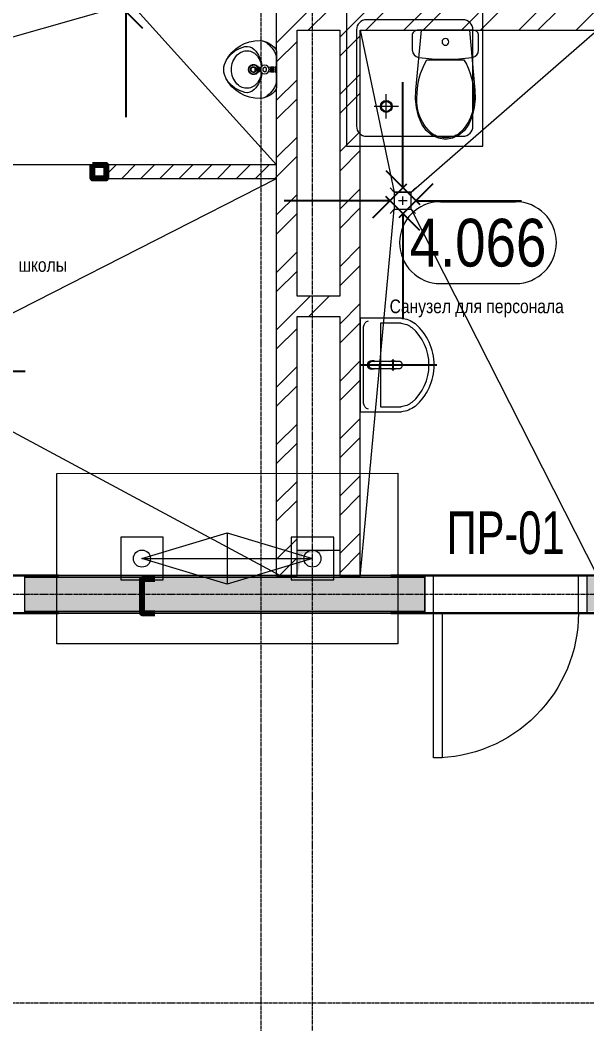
# Model space of a CAD drawing. Header units: millimetres. Extents: x -231292 to 573618, y -153144 to 564035.
# Drawn here: x 147714 to 151039, y 375381 to 381272 of the extents above; entities that cross this region are included whole.
import ezdxf
from ezdxf import colors
from ezdxf.entities.mleader import LeaderData, LeaderLine
from ezdxf.enums import TextEntityAlignment as Align
from ezdxf.math import Vec2, Vec3

# ---------------------------------------------------------------- set-up
doc = ezdxf.new("R2010")
doc.units = ezdxf.units.MM
doc.linetypes.add('CENTER2', pattern=[28.575, 19.05, -3.175, 3.175, -3.175])
doc.layers.get('0').update_dxf_attribs({"color": 250})
doc.layers.get('Defpoints').update_dxf_attribs({"color": 250})
for name, color, linetype, lineweight in [('АИ_Оборудование', 250, 'Continuous', 5), ('АИ_Сантехника', 250, 'Continuous', 0), ('АР_Area', 250, 'Continuous', 5), ('АР_Двери', 250, 'Continuous', 9), ('АР_Сантехника', 250, 'Continuous', 5), ('АР_Стены кирпич', 250, 'Continuous', 20), ('АР_Стены ПЕНОблок', 250, 'Continuous', 20), ('АР_Тонкая', 250, 'Continuous', 5), ('АР_Штриховка', 250, 'Continuous', 0), ('ВК_Шахты', 5, 'Continuous', 9), ('КМ_Фахверки', 250, 'Continuous', 80), ('РД_Воронки с кровли', 250, 'Continuous', 18), ('РД_Оси_100', 250, 'Continuous', 0), ('РД_Разуклонка к трапам', 124, 'Continuous', 0)]:
    doc.layers.add(name, color=color, linetype=linetype, lineweight=lineweight)
doc.layers.add('РД_Перемычка инж проемов', color=250, linetype='Continuous')
doc.layers.add('РД_Проем', color=250, linetype='Continuous', lineweight=0, plot=False)
doc.layers.add('РД_проем_инж перемыч_подсчет', color=250, linetype='Continuous', lineweight=30, plot=False)
doc.styles.add('Arial0', font='arial.ttf')
doc.styles.add('style1', font='ARIALN.TTF')
doc.styles.add('ккк', font='isocpeur.ttf', dxfattribs={"width": 0.85, "oblique": 15})
doc.dimstyles.new('scale_100', dxfattribs={"dimtxt": 200, "dimasz": 125, "dimexe": 60, "dimexo": 100, "dimgap": 30, "dimtad": 1, "dimdec": 0, "dimdsep": 46, "dimtxsty": 'style1', "dimblk": 'OBLIQUE', "dimcen": 150, "dimdle": 60, "dimclrd": 256, "dimclre": 256, "dimclrt": 256, "dimadec": 0, "dimazin": 0, "dimtfac": 1, "dimtdec": 0, "dimtmove": 1, "dimatfit": 3, "dimldrblk": 'OBLIQUE', "dimfxl": 1, "dimtolj": 1, "dimtzin": 0, "dimarcsym": 0})
pattern_1 = [(45, (50428.77, 366201.75), (-168.3798, 168.3798), []), (45, (50541.02, 366201.75), (-168.3798, 168.3798), [])]

# ---------------------------------------------------------------- blocks, each defined once
blk = doc.blocks.new('унитаз 640')
at = {"linetype": 'Continuous'}
for p, q in [((0, -173), (-108.9, -173)), ((108.9, -173), (0, -173))]:
    blk.add_line(p, q, dxfattribs=at)
at = {"linetype": 'Continuous', "flags": 128}
blk.add_lwpolyline([(165, 0, -0.414214), (195, -30), (195, -115.4, -0.375967), (156.2, -159.7, -0.066259), (-156.2, -159.7, -0.375967), (-195, -115.4), (-195, -30, -0.414214), (-165, 0)], format="xyb", close=True, dxfattribs=at)
blk.add_lwpolyline([(-141, 0), (-173.3, -350.4), (-174.9, -402.1), (-169.4, -453.4), (-157, -503.2), (-138, -550.1), (-112.4, -587.3), (-79.4, -615.8), (-41, -633.8), (0, -640), (41, -633.8), (79.4, -615.8), (112.4, -587.3), (138, -550.1), (157, -503.2), (169.4, -453.4), (174.9, -402.1), (173.3, -350.4), (141, 0)], dxfattribs=at)
at = {"linetype": 'Continuous'}
blk.add_circle((0, -68), 20, dxfattribs=at)
for centre, major_axis, start_param, end_param in [((258.1, -387.9), (0, 425.5), 1.041392, 1.594412), ((-258.1, -387.9), (0, 425.5), 4.688771, 5.241791), ((89.5, -412.3), (0, 257.1), 1.515065, 2.415654), ((-89.5, -412.3), (0, 257.1), 3.867528, 4.768116), ((0.8, -492.8), (0, 138.6), 2.509088, 3.135732), ((-0.8, -492.8), (0, 138.6), 3.147454, 3.774097)]:
    blk.add_ellipse(centre, major_axis=major_axis, ratio=0.999377, start_param=start_param, end_param=end_param, dxfattribs=at)
blk = doc.blocks.new('Раковина 550х435')
for points in [[(-321.9, -242.7, -0.459952), (-321.9, 242.7)], [(-302.8, -219.5, -0.458637), (-302.8, 219.5)]]:
    blk.add_lwpolyline(points, format="xyb")
for points in [[(-241.8, 275), (0, 275), (0, -275), (-241.8, -275)], [(-240.2, 245), (-120, 245), (-120, -245), (-240.2, -245)], [(0, -275), (0, 275)], [(-20, -224.7), (-20, 224.7)]]:
    blk.add_lwpolyline(points)
for centre, radius, start, end in [((-226.7, 122.1), 153.6, 95.62187, 128.26685), ((-226.7, 122.1), 123.6, 95.62187, 128.26685), ((-59.6, 221.7), 39.7, 4.35212, 73.11896), ((-193, 0), 27, 47.79455, 132.20545), ((-70, 0), 27, 227.79455, 132.20545), ((-193, 0), 27, 227.79455, 312.20545), ((-226.7, -122.1), 123.6, 231.73315, 264.37813), ((-59.6, -221.7), 39.7, 286.88104, 355.64788), ((-226.7, -122.1), 153.6, 231.73315, 264.37813)]:
    blk.add_arc(centre, radius, start, end)
blk.add_open_spline([(-232.3, 20), (-233.1, 20), (-233.9, 19.9), (-235.6, 19.6), (-236.4, 19.3), (-238, 18.6), (-238.8, 18.1), (-240.7, 16.8), (-241.7, 15.7), (-243.6, 13.4), (-244.4, 12.2), (-245.6, 9.4), (-246.1, 8), (-246.9, 5.2), (-247.1, 3.7), (-247.3, 1.6), (-247.3, 0.8), (-247.3, -0.6), (-247.3, -1.3), (-247.2, -2.7), (-247.1, -3.5), (-246.7, -5.9), (-246.3, -7.7), (-244.9, -11.1), (-244.1, -12.7), (-242.2, -15.3), (-241.2, -16.3), (-238.9, -18.1), (-237.7, -18.8), (-235.4, -19.6), (-234.4, -19.9), (-233.2, -20), (-233, -20), (-232.8, -20), (-232.7, -20), (-232.6, -20), (-232.5, -20), (-232.3, -20), (-232.3, -20), (-232.3, -20), (-232.3, -20), (-232.2, -20), (-232.2, -20), (-232.1, -20), (-232.1, -20), (-232, -20), (-231.9, -20), (-231.6, -20), (-231.4, -20), (-230.9, -20), (-230.6, -20), (-229.5, -20), (-228.8, -20), (-226.7, -20), (-225.2, -20), (-220.8, -20), (-217.9, -20), (-208.7, -20), (-202.4, -20), (-182.7, -20), (-168.5, -20), (-150.2, -20), (-147, -20), (-137.3, -20), (-130.6, -20), (-110.2, -20), (-95.8, -20), (-77.8, -20), (-74.7, -20), (-71.5, -20), (-71.2, -20), (-70.9, -20), (-70.8, -20), (-70.5, -20), (-70.4, -20), (-70.3, -20), (-70.2, -20), (-70.1, -20), (-70.1, -20), (-70, -20), (-70, -20), (-70, -20), (-70, -20), (-70, -20), (-70, -20), (-69.9, -20), (-69.9, -20), (-69.9, -20), (-69.8, -20), (-69.7, -20), (-69.7, -20), (-69.5, -20), (-69.3, -20), (-68.9, -20), (-68.6, -20), (-67.8, -19.9), (-67.2, -19.8), (-65.5, -19.5), (-64.3, -19.2), (-62, -18.4), (-60.9, -17.9), (-58.7, -16.6), (-57.7, -15.8), (-55.8, -14.1), (-54.9, -13.2), (-53.4, -11.2), (-52.7, -10.1), (-51.6, -7.9), (-51.1, -6.7), (-50.5, -4.4), (-50.2, -3.3), (-50, -1.5), (-50, -0.9), (-50, 0.1), (-50, 0.4), (-50, 1.2), (-50.1, 1.6), (-50.2, 2.7), (-50.3, 3.5), (-50.8, 5.7), (-51.3, 7.2), (-52.6, 10.1), (-53.5, 11.4), (-55.6, 13.9), (-56.8, 15.1), (-59.4, 17), (-60.8, 17.8), (-63.7, 19), (-65.2, 19.5), (-66.9, 19.8), (-67.1, 19.8), (-67.8, 19.9), (-68.3, 19.9), (-68.9, 20), (-69, 20), (-69.3, 20), (-69.5, 20), (-69.8, 20), (-69.9, 20), (-70, 20), (-70, 20), (-70, 20), (-70, 20), (-70.1, 20), (-70.1, 20), (-70.1, 20), (-70.2, 20), (-70.3, 20), (-70.4, 20), (-70.7, 20), (-70.8, 20), (-71.3, 20), (-71.7, 20), (-72.7, 20), (-73.4, 20), (-75.4, 20), (-76.7, 20), (-80.7, 20), (-83.4, 20), (-91.3, 20), (-96.4, 20), (-111.7, 20), (-121.5, 20), (-149.9, 20), (-167.5, 20), (-201.6, 20), (-217.8, 20), (-232.3, 20)], degree=3, knots=[0, 0, 0, 0, 0.153365, 0.153365, 0.30673, 0.30673, 0.460095, 0.460095, 0.703256, 0.703256, 0.946417, 0.946417, 1.189578, 1.189578, 1.432739, 1.432739, 1.565545, 1.565545, 1.691125, 1.691125, 1.816705, 1.816705, 2.111192, 2.111192, 2.405679, 2.405679, 2.645118, 2.645118, 2.884557, 2.884557, 3.077844, 3.077844, 3.107789, 3.107789, 3.118001, 3.118001, 3.138423, 3.138423, 3.141442, 3.141442, 3.141976, 3.141976, 3.142511, 3.142511, 3.143579, 3.143579, 3.145716, 3.145716, 3.14999, 3.14999, 3.158538, 3.158538, 3.175635, 3.175635, 3.209827, 3.209827, 3.278213, 3.278213, 3.414983, 3.414983, 3.688524, 3.688524, 3.745517, 3.745517, 3.859502, 3.859502, 4.087472, 4.087472, 4.133346, 4.133346, 4.136438, 4.136438, 4.138418, 4.138418, 4.140015, 4.140015, 4.140937, 4.140937, 4.141313, 4.141313, 4.141684, 4.141684, 4.142394, 4.142394, 4.143815, 4.143815, 4.146658, 4.146658, 4.152342, 4.152342, 4.163711, 4.163711, 4.186448, 4.186448, 4.231923, 4.231923, 4.322872, 4.322872, 4.504772, 4.504772, 4.686671, 4.686671, 4.86857, 4.86857, 5.05047, 5.05047, 5.232369, 5.232369, 5.414268, 5.414268, 5.596168, 5.596168, 5.695139, 5.695139, 5.756437, 5.756437, 5.817734, 5.817734, 5.940329, 5.940329, 6.172478, 6.172478, 6.404627, 6.404627, 6.636776, 6.636776, 6.868925, 6.868925, 7.101074, 7.101074, 7.139346, 7.139346, 7.215891, 7.215891, 7.233819, 7.233819, 7.269676, 7.269676, 7.283061, 7.283061, 7.283218, 7.283218, 7.283375, 7.283375, 7.28369, 7.28369, 7.28432, 7.28432, 7.285579, 7.285579, 7.288098, 7.288098, 7.293136, 7.293136, 7.303211, 7.303211, 7.323361, 7.323361, 7.363661, 7.363661, 7.444261, 7.444261, 7.605462, 7.605462, 7.927863, 7.927863, 8.283185, 8.283185, 8.283185, 8.283185])
at = {"layer": 'Defpoints'}
blk.add_line((-193, -32.4), (-193, 32.4), dxfattribs=at)
blk.add_lwpolyline([(0, 0), (-450, 0)], dxfattribs=at)
blk = doc.blocks.new('otv')
at = {"linetype": 'Continuous'}
blk.add_lwpolyline([(0, -1), (0, 0), (1, 0), (1, -1)], close=True, dxfattribs=at)
blk.add_solid([(0, -1), (0, 0), (0.135, -0.137), (1, 0)], dxfattribs=at)
blk = doc.blocks.new('Ф_блок 80')
at = {"layer": 'КМ_Фахверки'}
blk.add_lwpolyline([(0, 0), (80, 0), (80, -80), (0, -80)], close=True, dxfattribs=at)
at = {"layer": 'КМ_Фахверки', "lineweight": 5}
blk.add_lwpolyline([(6, -6), (74, -6), (74, -74), (6, -74)], close=True, dxfattribs=at)
blk = doc.blocks.new('Ф_пеноблок 200')
at = {"layer": 'КМ_Фахверки'}
blk.add_lwpolyline([(0, -75), (0, 0), (200, 0), (200, -75)], dxfattribs=at)
blk = doc.blocks.new('СОШ_2200_АР_ОСИ_М100_28.05.24')
at = {"layer": 'РД_Оси_100', "linetype": 'CENTER2'}
for p, q in [((119910, 11700), (94200, 11700)), ((119910, 9300), (94200, 9300))]:
    blk.add_line(p, q, dxfattribs=at)
for points in [[(98700, -6194.98), (98700, 139538.679), (98550, 139938.679)], [(99000, -6195.83), (99000, 139538.679), (99150, 139938.679)]]:
    blk.add_lwpolyline(points, dxfattribs=at)
blk = doc.blocks.new('A$Cd58bfb5e')
at = {"layer": 'РД_Воронки с кровли', "lineweight": 0, "ltscale": 2}
for p, q in [((-500, -0.3), (0, 149.7)), ((0, -150.3), (0, 149.8)), ((0, 149.7), (500, 0.3)), ((500, 0.3), (-500, -0.3)), ((500, 0.3), (0, -150.3)), ((0, -150.3), (-500, -0.3))]:
    blk.add_line(p, q, dxfattribs=at)
at = {"layer": 'РД_Воронки с кровли'}
for points in [[(1000, 500.3), (1000, -499.7), (-1000, -500.3), (-1000, 499.7)], [(625, -125.3), (625, 124.7), (375, 124.7), (375, -125.3)]]:
    blk.add_lwpolyline(points, close=True, dxfattribs=at)
at = {"layer": 'РД_Воронки с кровли', "linetype": 'Continuous', "lineweight": 0}
blk.add_lwpolyline([(-625, -125.3), (-375, -125.3), (-375, 124.7), (-625, 124.7)], close=True, dxfattribs=at)
at = {"layer": 'РД_Воронки с кровли', "lineweight": 0}
for centre in [(-500, 0.3), (500, 0.3)]:
    blk.add_circle(centre, 50, dxfattribs=at)
blk = doc.blocks.new('воронки с кровли')
at = {"layer": 'РД_Воронки с кровли', "lineweight": 70, "rotation": 180}
blk.add_blockref('A$Cd58bfb5e', (-132950.8, 204182.8), dxfattribs=at)
blk = doc.blocks.new('800х800')
at = {"lineweight": 0}
for p, q in [((566.7, 637.7), (566.7, 495.6)), ((495.6, 566.7), (637.7, 566.7))]:
    blk.add_line(p, q, dxfattribs=at)
blk.add_lwpolyline([(0, 0), (800, 0), (800, 800), (0, 800)], close=True)
blk.add_lwpolyline([(116.7, 58.3), (683.3, 58.3, 0.414214), (741.7, 116.7), (741.7, 683.3, 0.414214), (683.3, 741.7), (116.7, 741.7, 0.414214), (58.3, 683.3), (58.3, 116.7, 0.414214)], format="xyb", close=True)
for radius in [35, 29.2]:
    blk.add_circle((566.7, 566.7), radius)
blk = doc.blocks.new('_Oblique')
at = {"color": 0, "linetype": 'ByBlock', "lineweight": -2}
blk.add_line((-0.5, -0.5), (0.5, 0.5), dxfattribs=at)
blk = doc.blocks.new('A$Cd7e03b91')
at = {"layer": 'РД_Разуклонка к трапам', "lineweight": 0}
for p, q in [((-100, 100), (-150, 150)), ((100, 100), (150, 150)), ((-50, 0), (50, 0)), ((0, -50), (0, 50)), ((-100, -100), (-150, -150)), ((100, -100), (150, -150))]:
    blk.add_line(p, q, dxfattribs=at)
blk.add_lwpolyline([(-100, 100), (100, 100), (100, -100), (-100, -100), (-100, 100)], dxfattribs=at)
blk.add_lwpolyline([(-100, 100), (100, 100), (100, -100), (-100, -100), (-100, 100)], dxfattribs=at)
blk = doc.blocks.new('Писуар1')
at = {"ltscale": 0.1}
for p, q in [((-116.9, 5), (-123.9, 5)), ((-100.9, 9.5), (-100.9, -9.5)), ((-22.6, 1), (-32.4, 1)), ((-116.9, -5), (-123.9, -5)), ((-22.6, -1), (-32.4, -1))]:
    blk.add_line(p, q, dxfattribs=at)
for points in [[(-86.2, 20.3, 0.159683), (-131.4, 117.6, 0.266446), (-186.3, 134.5, 0.202526), (-293.8, 57.4, 0.138117), (-310, 0, 0.138117), (-293.8, -57.4, 0.202526), (-186.3, -134.5, 0.266446), (-131.4, -117.6, 0.159683), (-86.2, -20.3)], [(0, 74, 0.134165), (-52.8, 152.9, 0.117498), (-81.6, 167.8, 0.055999), (-97.1, 169.9, 0.287965), (-298, 50)], [(-81.6, -167.8, 0.218246), (0, -110), (0, -13.4), (0, 13.4), (0, 110, 0.218246), (-81.6, 167.8)], [(-88.3, 18.5, 0.122001), (-112.2, 78, 0.470926), (-230.9, 85.8, 0.19139), (-265, 0, 0.19139), (-230.9, -85.8, 0.470926), (-112.2, -78, 0.122001), (-88.3, -18.5)], [(-120.9, 5, 0.843039), (-150, 0, 0.843039), (-120.9, -5)], [(-110.9, -8.5), (-116.9, -8.5), (-116.9, 9.5), (-110.9, 9.5, -0.414214), (-108.9, 11.5), (-102.9, 11.5, -0.414214), (-100.9, 9.5), (-94.2, 9.5)], [(-94.2, -9.5), (-100.9, -9.5, -0.414214), (-102.9, -11.5), (-108.9, -11.5, -0.414214), (-110.9, -9.5), (-110.9, 9.5)], [(-47.8, 13.5, 0.329102), (-42.3, 11.3, -0.121143), (-9, 11.5)], [(-298, -50, 0.287965), (-97.1, -169.9, 0.055999), (-81.6, -167.8, 0.117498), (-52.8, -152.9, 0.134165), (0, -74)], [(-9, -11.5, -0.121143), (-42.3, -11.3, 0.329102), (-47.8, -13.5)]]:
    blk.add_lwpolyline(points, format="xyb", dxfattribs=at)
for points in [[(-126.4, -10), (-123.9, -10), (-123.9, 10), (-126.4, 10)], [(-58.7, -6.5), (-70, -13), (-81.2, -6.5), (-81.2, 6.5), (-70, 13), (-58.7, 6.5)], [(-18.5, -5.2), (-27.5, -10.4), (-36.5, -5.2), (-36.5, 5.2), (-27.5, 10.4), (-18.5, 5.2)]]:
    blk.add_lwpolyline(points, close=True, dxfattribs=at)
for points in [[(-102.6, 5.5, 0.067174), (-102.9, 7.5, 0.079584), (-103.6, 9, 0.107132), (-104.7, 10.1, 0.140396), (-105.9, 10.5, 0.140396), (-107.1, 10.1, 0.107132), (-108.2, 9, 0.079584), (-108.9, 7.5, 0.067174), (-109.2, 5.5, 0.067174), (-108.9, 3.5, 0.079584), (-108.2, 2, 0.107132), (-107.1, 0.8, 0.140396), (-105.9, 0.5, 0.140396), (-104.7, 0.8, 0.107132), (-103.6, 2, 0.079584), (-102.9, 3.5, 0.067174)], [(-102.6, -5.7, 0.067174), (-102.9, -3.8, 0.079584), (-103.6, -2.2, 0.107132), (-104.7, -1.1, 0.140396), (-105.9, -0.8, 0.140396), (-107.1, -1.1, 0.107132), (-108.2, -2.2, 0.079584), (-108.9, -3.8, 0.067174), (-109.2, -5.7, 0.067174), (-108.9, -7.7, 0.079584), (-108.2, -9.3, 0.107132), (-107.1, -10.4, 0.140396), (-105.9, -10.7, 0.140396), (-104.7, -10.4, 0.107132), (-103.6, -9.3, 0.079584), (-102.9, -7.7, 0.067174)]]:
    blk.add_lwpolyline(points, format="xyb", close=True, dxfattribs=at)
blk.add_lwpolyline([(0, -23), (-9, -11.5), (-9, 11.5), (0, 23)], dxfattribs=at)
for centre, radius in [((-70, 0), 26), ((-70, 0), 11.2), ((-27.5, 0), 11.5), ((-27.5, 0), 9), ((-27.5, 0), 5)]:
    blk.add_circle(centre, radius, dxfattribs=at)
for radius, start, end in [(30, 22.54031, 337.45969), (27, 23.91744, 336.08256), (17, 17.10464, 342.89536)]:
    blk.add_arc((-135, 0), radius, start, end, dxfattribs=at)
blk = doc.blocks.new('MOK-МаркаПом_овал_ареал')
for p, q in [((-2.75, 3), (2.75, 3)), ((-2.75, -3), (2.75, -3))]:
    blk.add_line(p, q)
for centre, radius, start, end in [((-2.75, 0), 3, 90, 270), ((2.75, 0), 3, 270, 90), ((-3.75, 0), 3.5, 0, 0.00095)]:
    blk.add_arc(centre, radius, start, end)
at = {"color": 0, "style": 'style1'}
blk.add_attdef('АР-ПОМЕЩЕНИЕ:НОМЕР', text='', height=3.5, dxfattribs=at).set_placement((0, 0), align=Align.MIDDLE)
at = {"layer": 'Defpoints', "color": 2, "style": 'style1'}
blk.add_attdef('АР-ПОМЕЩЕНИЕ:НАИМЕНОВАНИЕ', text='', height=1, dxfattribs=at).set_placement((-0.094, -4.814), align=Align.MIDDLE)
blk = doc.blocks.new('MOK-МаркаПеремычки')
at = {"color": 0, "style": 'ккк', "oblique": 15, "width": 0.85}
blk.add_attdef('АР-ПРОЕМ:ПЕРЕМЫЧКА', text='', height=2.5, dxfattribs=at).set_placement((0, 0), align=Align.MIDDLE)

msp = doc.modelspace()

# ---------------------------------------------------------------- hatches: boundary and pattern name
at = {"layer": 'АР_Штриховка', "linetype": 'Continuous', "lineweight": 0}
h = msp.add_hatch(dxfattribs=at)
h.set_pattern_fill('ANSI32', color=256, scale=25, style=0)
h.set_pattern_definition([(45, (50428.77, 366201.75), (-168.3798, 168.3798), []), (45, (50541.02, 366201.75), (-168.3798, 168.3798), [])])
h.paths.add_polyline_path([(149218.768, 381331.938), (149308.768, 381291.938), (149338.768, 381331.938), (149338.768, 382981.752), (149298.768, 383011.752), (149218.768, 382981.752)], flags=0)
h.paths.add_polyline_path([(149218.767, 378011.753), (149338.767, 378011.753), (149338.767, 379531.573), (149308.767, 379611.573), (149218.767, 379651.573)], flags=0)
h.paths.add_polyline_path([(149218.767, 379651.573), (149308.767, 379611.573), (149338.767, 379651.573), (149338.768, 381211.938), (149308.768, 381291.938), (149218.768, 381331.938)], flags=0)
h = msp.add_hatch(dxfattribs=at)
h.set_pattern_fill('ANSI32', color=256, scale=25, style=0)
h.set_pattern_definition([(45, (50428.77, 366201.75), (-168.3798, 168.3798), []), (45, (50541.02, 366201.75), (-168.3798, 168.3798), [])])
h.paths.add_polyline_path([(149588.767, 381331.938), (149648.767, 381271.938), (149708.767, 381331.938), (149708.767, 382091.749), (149678.767, 382171.749), (149588.767, 382211.749)], flags=0)
h.paths.add_polyline_path([(149588.767, 382211.749), (149678.767, 382171.749), (149708.767, 382211.749), (149708.767, 382491.753), (149588.767, 382491.753)], flags=0)
h.paths.add_polyline_path([(149588.766, 378011.753), (149708.766, 378011.752), (149708.766, 379651.573), (149618.766, 379611.573), (149588.766, 379531.573)], flags=0)
h.paths.add_polyline_path([(149588.766, 379651.573), (149618.766, 379611.573), (149708.766, 379651.573), (149708.767, 381211.938), (149648.767, 381271.938), (149588.767, 381211.938)], flags=0)
h = msp.add_hatch(dxfattribs=at)
h.set_pattern_fill('ANSI32', color=256, scale=25, style=0)
h.set_pattern_definition(pattern_1)
h.paths.add_polyline_path([(150428.768, 381211.938), (150388.768, 381301.938), (150308.768, 381331.938), (149708.767, 381331.938), (149648.767, 381271.938), (149708.767, 381211.938)], flags=0)
h.paths.add_polyline_path([(152628.768, 381211.938), (152628.768, 381331.938), (151218.768, 381331.938), (151178.768, 381241.938), (151218.768, 381211.938)], flags=0)
h.paths.add_polyline_path([(151098.768, 381211.938), (151178.768, 381241.938), (151218.768, 381331.938), (150428.768, 381331.938), (150388.768, 381301.938), (150428.768, 381211.938)], flags=0)
h.paths.add_polyline_path([(149588.767, 381211.938), (149648.767, 381271.938), (149588.767, 381331.938), (149338.768, 381331.938), (149308.768, 381291.938), (149338.768, 381211.938)], flags=0)
at = {"layer": 'АР_Штриховка', "linetype": 'Continuous', "lineweight": 0, "ltscale": 0.5}
h = msp.add_hatch(dxfattribs=at)
h.set_pattern_fill('ANSI31', color=256, scale=25, angle=-360, style=0)
h.set_pattern_definition([(45, (50428.77, 366201.75), (-56.1266, 56.1266), [])])
h.paths.add_polyline_path([(149218.768, 380341.753), (149218.768, 380421.753), (148138.768, 380421.753), (148138.768, 380341.753)], flags=0)
at = {"layer": 'АР_Штриховка', "linetype": 'Continuous', "lineweight": 0}
h = msp.add_hatch(dxfattribs=at)
h.set_pattern_fill('ANSI32', color=256, scale=25, style=0)
h.set_pattern_definition(pattern_1)
h.paths.add_polyline_path([(149588.766, 379531.573), (149618.766, 379611.573), (149588.766, 379651.573), (149338.767, 379651.573), (149308.767, 379611.573), (149338.767, 379531.573)], flags=0)
h = msp.add_hatch(dxfattribs=at)
h.set_pattern_fill('AR-CONC', color=256, angle=-315, style=0)
h.set_pattern_definition([(95, (50428.77, 366201.75), (140.09465, 117.55338), [19.05, -209.55]), (40, (50428.77, 366201.75), (-160.01845, 110.17673), [15.24, -167.6406]), (145.45144, (50440.44, 366211.55), (-19.9238, 227.7301), [16.19, -178.09024]), (91.1842, (50392.85, 366237.67), (221.41024, 161.9534), [28.575, -314.325]), (141.63556, (50411.3, 366251.17), (-7.0866, 342.82676), [24.285, -267.1356]), (36.18415, (50392.85, 366237.67), (-7.0866, 342.8268), [22.86, -251.4597]), (66, (50419.79, 366246.65), (179.51998, 34.89515), [19.05, -209.55]), (11, (50419.79, 366246.65), (-86.53993, 173.9412), [15.24, -167.64]), (116.45145, (50434.75, 366249.56), (92.98005, 208.83634), [16.19, -178.08994]), (82.5, (50428.77, 366201.75), (-57.60547, 61.973414), [0, -165.608, 0, -170.18, 0, -168.275]), (52.5, (50428.77, 366201.75), (-23.58973, 118.087), [0, -97.028, 0, -161.798, 0, -64.135]), (12.5, (50388.716, 366161.7), (99.927863, 91.826196), [0, -63.5, 0, -198.12, 0, -262.89]), (2.5, (50370.76, 366143.74), (86.7639, 122.72239), [0, -82.55, 0, -131.572, 0, -186.69])])
h.paths.add_polyline_path([(151938.768, 377801.753), (151938.768, 378001.753), (151038.761, 378001.753), (151038.761, 377801.753)], flags=0)
h.paths.add_polyline_path([(150088.761, 377801.753), (150088.761, 378001.753), (147738.796, 378001.753), (147738.796, 377801.753)], flags=0)
h.paths.add_polyline_path([(146588.761, 377801.753), (146588.761, 378001.753), (145028.768, 378001.753), (144828.768, 377801.753)], flags=0)

# ---------------------------------------------------------------- linework, layer by layer
at = {"layer": 'АР_Двери', "linetype": 'Continuous', "lineweight": 9}
for points in [[(150138.761, 378011.753), (150088.761, 378011.753), (150088.761, 377791.753), (150138.761, 377791.753)], [(150988.761, 378011.753), (151038.761, 378011.753), (151038.761, 377791.753), (150988.761, 377791.753)], [(150138.761, 377791.753), (150188.761, 377791.753), (150188.761, 376941.753), (150138.761, 376941.753)]]:
    msp.add_lwpolyline(points, close=True, dxfattribs=at)
at = {"layer": 'АР_Двери', "linetype": 'Continuous', "lineweight": 9, "extrusion": (0, 0, -1)}
msp.add_arc((-150138.761, 377791.753), 850, 179.9999988, 269.9999988, dxfattribs=at)
at = {"layer": 'АР_Стены кирпич', "linetype": 'Continuous', "lineweight": 20}
for p, q in [((149218.767, 378011.753), (149218.768, 382981.752)), ((149338.767, 379651.573), (149338.768, 381211.938)), ((149338.768, 381211.938), (149588.767, 381211.938)), ((149588.767, 381211.938), (149588.766, 379651.573)), ((149708.766, 378011.752), (149708.767, 381211.938)), ((149708.767, 381211.938), (151098.768, 381211.938)), ((149588.766, 379651.573), (149338.767, 379651.573)), ((149338.767, 378011.753), (149338.767, 379531.573)), ((149338.767, 379531.573), (149588.766, 379531.573)), ((149588.766, 379531.573), (149588.766, 378011.753)), ((149218.767, 378011.753), (149338.767, 378011.753)), ((149588.766, 378011.753), (149708.766, 378011.752))]:
    msp.add_line(p, q, dxfattribs=at)
at = {"layer": 'АР_Стены ПЕНОблок', "linetype": 'Continuous', "lineweight": 20}
for p, q in [((149218.768, 380421.753), (148138.768, 380421.753)), ((148138.768, 380421.753), (148138.768, 380341.753)), ((149218.768, 380341.753), (149218.768, 380421.753)), ((148138.768, 380341.753), (149218.768, 380341.753)), ((150088.761, 378001.753), (147738.796, 378001.753)), ((147738.796, 378001.753), (147738.796, 377801.753)), ((150088.761, 377801.753), (150088.761, 378001.753)), ((147738.796, 377801.753), (150088.761, 377801.753))]:
    msp.add_line(p, q, dxfattribs=at)
at = {"layer": 'АР_Тонкая', "linetype": 'Continuous', "lineweight": 0}
for p, q in [((150088.761, 378011.753), (147738.796, 378011.753)), ((147738.796, 378011.753), (147738.796, 378001.753)), ((147738.796, 378001.753), (150088.761, 378001.753)), ((150088.761, 378001.753), (150088.761, 378011.753)), ((150088.761, 377801.753), (147738.796, 377801.753)), ((147738.796, 377801.753), (147738.796, 377791.753)), ((150088.761, 377791.753), (150088.761, 377801.753)), ((147738.796, 377791.753), (150088.761, 377791.753))]:
    msp.add_line(p, q, dxfattribs=at)
at = {"layer": 'РД_Проем', "linetype": 'Continuous', "lineweight": 0}
for p, q in [((147738.796, 378011.753), (146638.796, 378011.753)), ((151038.761, 378011.753), (150088.761, 378011.753)), ((147738.796, 377791.753), (146638.796, 377791.753)), ((151038.761, 377791.753), (150088.761, 377791.753))]:
    msp.add_line(p, q, dxfattribs=at)
at = {"layer": 'РД_проем_инж перемыч_подсчет', "linetype": 'Continuous', "lineweight": 30}
for p, q in [((147938.796, 378011.753), (146438.796, 378011.753)), ((149888.761, 378011.753), (151238.761, 378011.753)), ((147938.796, 377791.753), (146438.796, 377791.753)), ((149888.761, 377791.753), (151238.761, 377791.753))]:
    msp.add_line(p, q, dxfattribs=at)
at = {"layer": 'РД_Разуклонка к трапам', "ltscale": 2}
for points in [[(145028.768, 380421.752), (148283.768, 381346.88), (148383.768, 381346.88), (149218.768, 380421.753)], [(149708.767, 381211.938), (149908.768, 380261.755), (150008.768, 380261.755), (151098.768, 381211.938)], [(148138.768, 380421.752), (145028.768, 380421.752)], [(145048.768, 380421.752), (146998.768, 379261.753), (147098.768, 379261.753), (149218.768, 380341.753)], [(149708.767, 378001.755), (149908.768, 380161.755), (150008.768, 380161.755), (151098.768, 378011.755)], [(145048.768, 378006.753), (146998.768, 379161.753), (147098.768, 379161.753), (149238.767, 378011.752)]]:
    msp.add_lwpolyline(points, dxfattribs=at)

# ---------------------------------------------------------------- block references
at = {"layer": 'АИ_Оборудование', "rotation": 180}
msp.add_blockref('800х800', (150428.767, 381331.937), dxfattribs=at)
at = {"layer": 'АИ_Сантехника', "xscale": -1}
msp.add_blockref('Раковина 550х435', (149708.766, 379247.803), dxfattribs=at)
at = {"layer": 'АР_Area', "linetype": 'Continuous', "lineweight": 5, "xscale": 80, "yscale": 80, "zscale": 80}
for p, values in [((146885.32, 380211.031), {'АР-ПОМЕЩЕНИЕ:НОМЕР': '4.067', 'АР-ПОМЕЩЕНИЕ:НАИМЕНОВАНИЕ': 'Санузел для мальчиков основной и старшей школы'}), ((150399.768, 379965.753), {'АР-ПОМЕЩЕНИЕ:НОМЕР': '4.066', 'АР-ПОМЕЩЕНИЕ:НАИМЕНОВАНИЕ': 'Санузел для персонала'})]:
    msp.add_blockref('MOK-МаркаПом_овал_ареал', p, dxfattribs=at).add_auto_attribs(values)
at = {"layer": 'АР_Сантехника', "xscale": -1}
msp.add_blockref('унитаз 640', (150208.767, 381211.938), dxfattribs=at)
at = {"layer": 'АР_Сантехника', "xscale": -1, "rotation": 180}
msp.add_blockref('Писуар1', (149218.768, 380981.752), dxfattribs=at)
at = {"layer": 'ВК_Шахты', "xscale": 250, "yscale": 150, "rotation": 359.9999782468097}
msp.add_blockref('otv', (149338.767, 378161.754), dxfattribs=at)
at = {"layer": 'КМ_Фахверки'}
msp.add_blockref('Ф_блок 80', (148138.768, 380421.753), dxfattribs=at)
msp.add_blockref('Ф_блок 80', (148138.768, 380421.753), dxfattribs=at)
at = {"layer": 'КМ_Фахверки', "xscale": -1, "rotation": 90}
msp.add_blockref('Ф_пеноблок 200', (148428.768, 377991.753), dxfattribs=at)
at = {"layer": 'РД_Воронки с кровли', "lineweight": 0}
msp.add_blockref('воронки с кровли', (281879.593, 173928.913), dxfattribs=at)
at = {"layer": 'РД_Оси_100'}
msp.add_blockref('СОШ_2200_АР_ОСИ_М100_28.05.24', (50428.768, 366201.753), dxfattribs=at)
at = {"layer": 'РД_Перемычка инж проемов', "linetype": 'Continuous', "lineweight": -3}
ref = msp.add_blockref('MOK-МаркаПеремычки', (150562.231, 378263.482, 200), dxfattribs=dict(at, xscale=100, yscale=100, zscale=100))
ref.add_attrib('АР-ПРОЕМ:ПЕРЕМЫЧКА', 'ПР-01', dxfattribs={"layer": '0', "color": 0, "height": 250, "style": 'Arial0', "width": 0.7}).set_placement((150562.231, 378263.482, 200), align=Align.MIDDLE)
at = {"layer": 'РД_Разуклонка к трапам', "ltscale": 2, "xscale": -0.5000000000000002, "yscale": 0.5000000000000002, "zscale": 0.5}
msp.add_blockref('A$Cd7e03b91', (149958.768, 380211.755), dxfattribs=at)

# ---------------------------------------------------------------- leaders
at = {"layer": 'РД_Воронки с кровли', "lineweight": 70}
ml = msp.add_multileader_mtext('Standard', dxfattribs=at)
ml.set_content('ВК_Под потолком 4 этажа уйдет в с.у. соседний. ниже опускать не надо.', color=256, style='style1')
ml.set_leader_properties(color=256)
ml.build(insert=Vec2(0, 0))
ml.multileader.update_dxf_attribs({"has_dogleg": 0, "text_left_attachment_type": 6, "text_right_attachment_type": 6, "arrow_head_size": 500, "scale": 100})
ctx = ml.context
ctx.base_point, ctx.scale, ctx.char_height, ctx.arrow_head_size, ctx.landing_gap_size, ctx.plane_origin, ctx.plane_x_axis, ctx.plane_y_axis = Vec3(89976.721, 372153.495), 100, 300, 500, 50, Vec3(64943.192, 362296.395), Vec3(1, 0.00000001), Vec3(-0.00000001, 1)
ctx.left_attachment, ctx.right_attachment = 6, 6
notes = []
notes.append((ctx, [(0, (1, 1, 0), (94475.649, 372153.495), (-1, -0.00000001), 8, [(1, [(102928.768, 377981.754)], 0, [])])]))
ctx.mtext.insert, ctx.mtext.text_direction, ctx.mtext.rotation, ctx.mtext.width, ctx.mtext.defined_height, ctx.mtext.flow_direction = Vec3(90028.768, 372541.694), Vec3(1, 0.00000001), 0.00000001, 4538.94863, 395.157, 5
at = {"layer": 'РД_Разуклонка к трапам', "ltscale": 2}
for points in [[(148333.819, 381321.888), (148333.819, 380702.609)], [(149958.82, 380288.828), (149958.82, 380908.107)], [(149882.736, 380211.755), (149263.457, 380211.755)], [(150034.8, 380211.755), (150654.079, 380211.755)], [(149958.82, 380136.764), (149958.82, 379517.485)], [(147124.8, 379211.753), (147744.079, 379211.753)]]:
    msp.add_leader(points, dimstyle='scale_100', override={"dimasz": 200, "dimgap": 30, "dimtad": 0}, dxfattribs=at)
for ctx, leaders in notes:
    for number, flags, end, landing, length, lines in leaders:
        leader = LeaderData()
        leader.index, (leader.has_last_leader_line, leader.has_dogleg_vector, leader.attachment_direction) = number, flags
        leader.last_leader_point, leader.dogleg_vector, leader.dogleg_length = Vec3(end), Vec3(landing), length
        for number, points, colour, breaks in lines:
            line = LeaderLine()
            line.index, line.vertices, line.color, line.breaks = number, Vec3.list(points), colors.encode_raw_color(colour), breaks
            leader.lines.append(line)
        ctx.leaders.append(leader)

doc.saveas('drawing.dxf')
